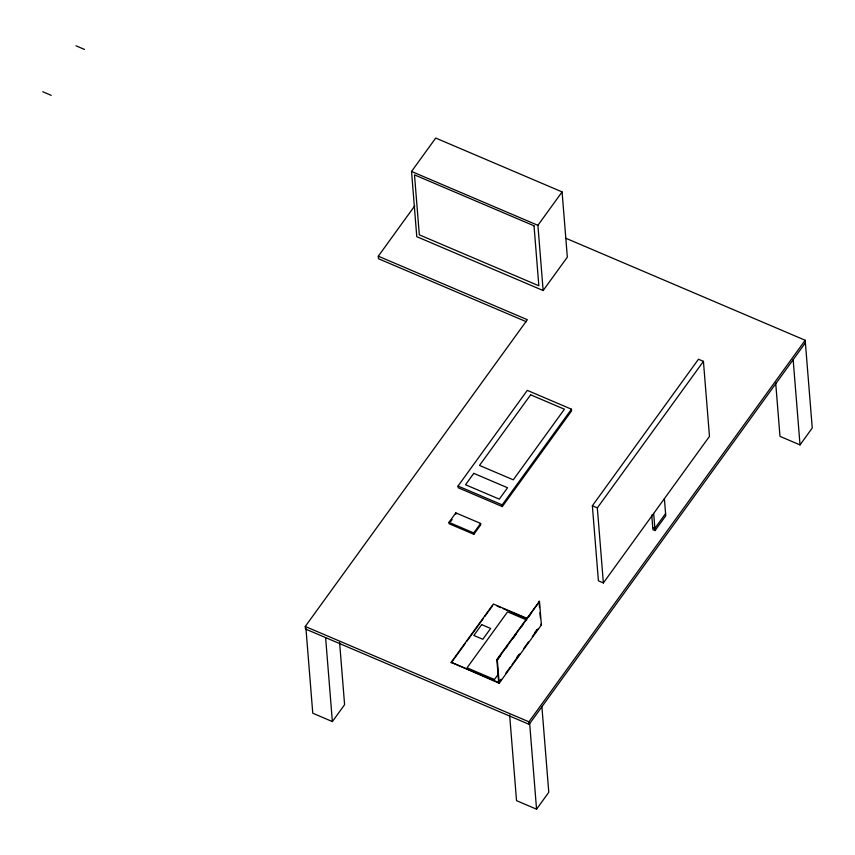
<?xml version="1.0" encoding="UTF-8"?>
<svg xmlns="http://www.w3.org/2000/svg" width="855" height="855" viewBox="0 0 855 855"><rect width="100%" height="100%" fill="white"/><g stroke="black" fill="none" stroke-linecap="round" stroke-linejoin="round"><path stroke-width="1.28" d="M411.533 171.46L435.719 138.05L562.088 191.905L567.335 257.131L543.149 290.54L416.78 236.675L411.533 171.46L537.902 225.314L543.149 290.54M526.327 321.737L378.509 258.734L378.305 256.19L414.782 205.799M537.902 225.314L562.088 191.905M805.389 342.802L529.149 724.356L305.459 629.013L305.256 626.48L527.353 319.717L378.305 256.19M458.024 486.046L527.289 390.372L571.461 409.203L571.589 410.892L502.323 506.566L458.152 487.745L458.024 486.046L502.195 504.877L502.323 506.566M448.95 522.362L455.822 512.872L480.628 523.442L480.734 524.799L473.862 534.29L449.057 523.72L448.95 522.362L473.755 532.932L473.862 534.29M450.585 521.603L452.113 519.498M305.94 628.35L312.77 713.23L332.371 721.577L344.597 704.68L339.585 642.351M473.755 532.932L480.628 523.442M502.195 504.877L571.461 409.203M501.062 679.8L498.722 683.027L496.83 659.483L539.494 601.407L541.386 624.962L499.192 683.231L451.205 662.294L493.388 604.015L527.482 618.539M451.237 662.796L465.302 643.377M466.873 641.218L483.278 618.55M484.838 616.391L492.651 605.596M592.365 505.775L698.471 359.228L703.43 361.344L709.468 436.392L603.363 582.939L598.404 580.823L592.365 505.775L597.335 507.891L603.363 582.939M597.335 507.891L703.43 361.344M499.192 683.231L497.3 659.686L539.494 601.407M497.621 659.707L500.699 655.443M506.096 648.005L507.635 645.878M513.021 638.429L516.099 634.175M521.497 626.726L523.036 624.599M528.422 617.15L531.511 612.896M498.347 674.125L494.447 679.511L467.044 667.83L507.592 611.838L526.648 619.961M501.019 679.287L498.679 682.525L451.205 662.294M516.644 657.698L518.996 654.47M534.621 632.882L536.961 629.643M505.754 673.323L510.435 666.847M512.006 664.688L519.819 653.893M523.72 648.496L528.411 642.02M532.312 636.622L537.784 629.077M665.585 513.566L654.866 528.369L652.739 527.46M651.745 515.041L652.921 529.662L655.048 530.57L665.767 515.768L664.388 498.657M529.149 724.356L528.946 721.812L805.186 340.258L566.096 238.363M775.709 383.115L779.995 436.371L800.024 444.91L812.25 428.013L805.186 340.258M509.644 715.101L516.527 800.654L536.555 809.193L548.782 792.296L541.899 706.743M76.01 45.807L84.517 49.43M42.75 91.742L51.257 95.365M497.086 606.077L500.741 607.638M503.168 608.675L506.823 610.224M509.259 611.261L526.306 618.528M541.386 624.962L540.873 624.246M305.256 626.48L528.946 721.812M793.162 359.699L800.024 444.91M653.669 513.46L655.048 530.57M539.013 601.204L539.526 607.606M539.943 612.725L540.36 617.844M529.673 723.64L536.555 809.193M455.822 512.872L455.929 514.229M325.648 638.033L332.371 721.577M473.777 473.36L465.526 484.742L499.309 499.138L507.549 487.756L473.777 473.36M530.634 394.818L479.505 465.43L513.289 479.826L564.418 409.214L530.634 394.818M481.664 624.631L473.83 635.447L482.808 639.273L490.642 628.457L481.664 624.631M534.022 225.806L414.493 174.869L419.324 234.836L538.842 285.773L534.022 225.806"/></g></svg>
